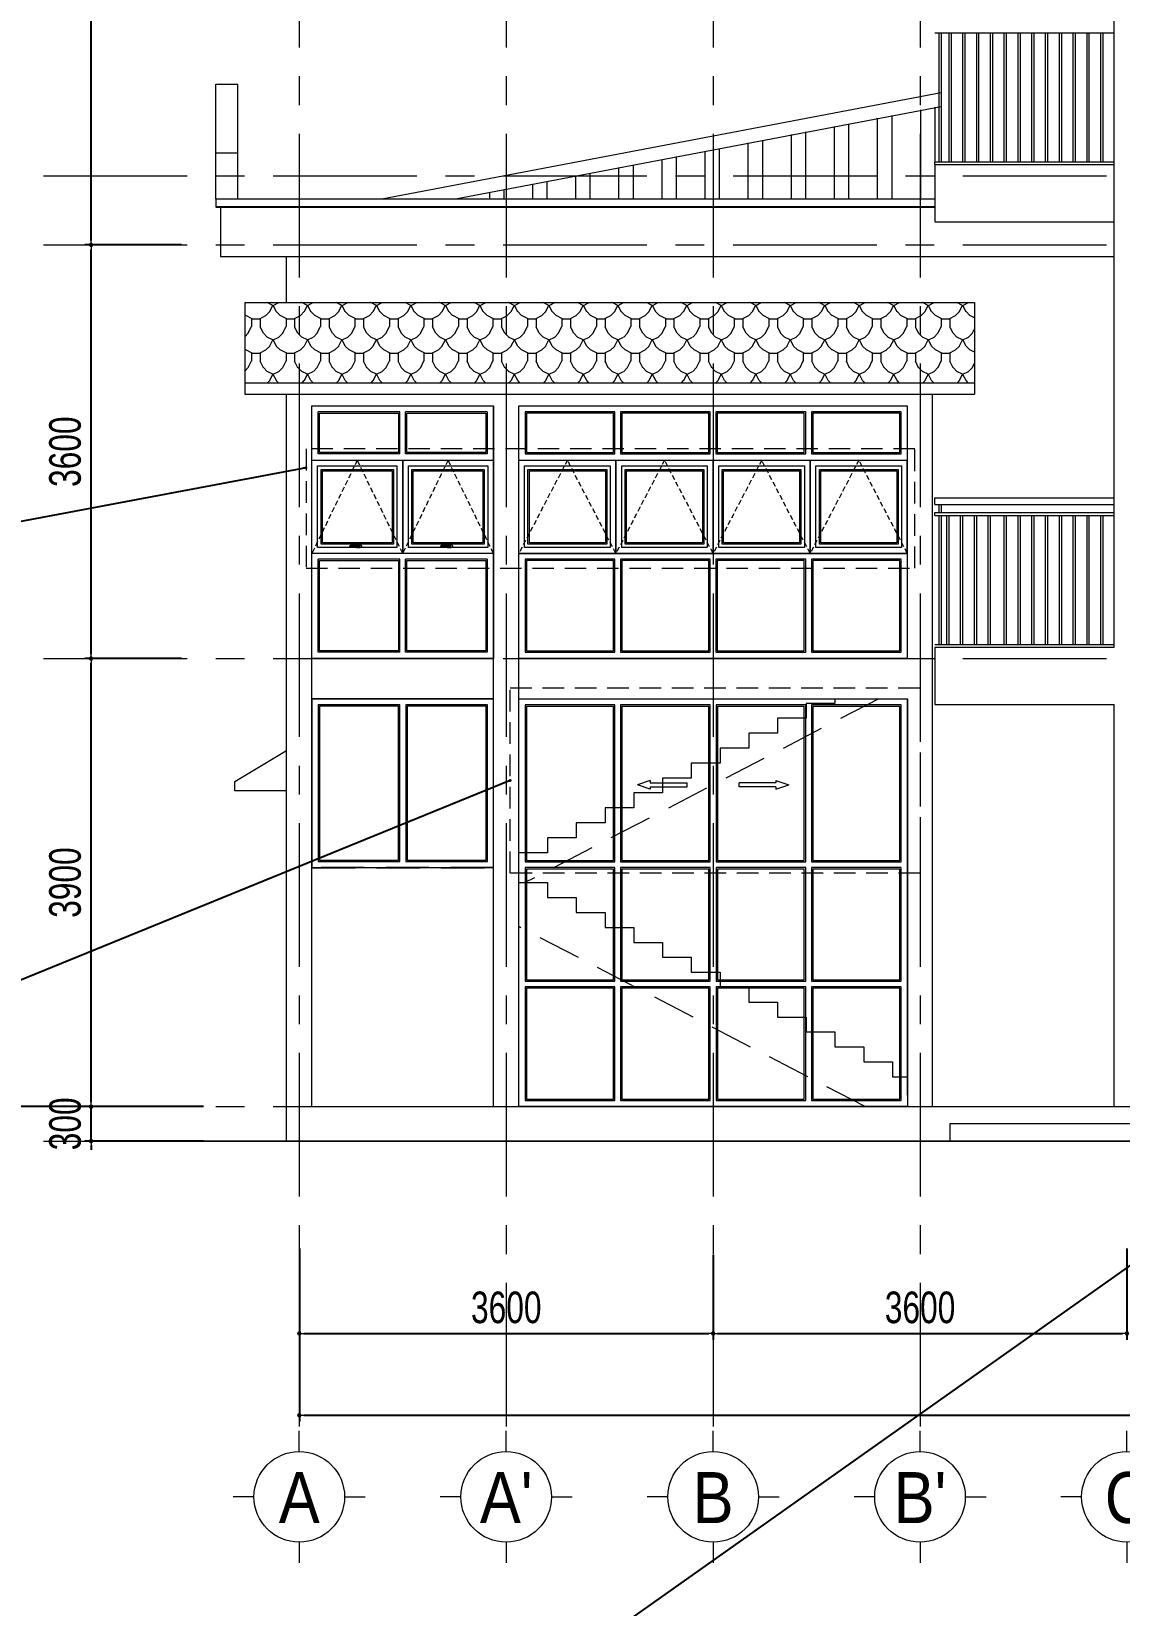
# Model space of a CAD drawing. Header units: millimetres. Extents: x -519517 to -431282, y -372679 to 113618.
# Drawn here: x -481830 to -472365, y -89599 to -75900 of the extents above; entities that cross this region are included whole.
import ezdxf
from ezdxf.enums import TextEntityAlignment as Align

# ---------------------------------------------------------------- set-up
doc = ezdxf.new("R2010")
doc.units = ezdxf.units.MM
doc.header["$LTSCALE"] = 5
for name, pattern in [('CENTER', [2, 1.25, -0.25, 0.25, -0.25]), ('CENTER2', [28.575, 19.05, -3.175, 3.175, -3.175]), ('HIDDEN', [0.375, 0.25, -0.125])]:
    doc.linetypes.add(name, pattern=pattern)
doc.layers.get('0').update_dxf_attribs({"linetype": 'CENTER2'})
for name, color, linetype, lineweight in [('2', 2, 'Continuous', 20), ('BICO-8-THAY2', 8, 'Continuous', 20), ('BICO-9-NÉT CỬA', 9, 'Continuous', 25), ('DIM', 156, 'Continuous', 13), ('hatch1', 136, 'Continuous', 9), ('hatch1 @ 1', 136, 'Continuous', 9), ('kichhtuoc', 9, 'Continuous', 15), ('kihieu', 10, 'Continuous', 18), ('KMG MANH', 8, 'Continuous', 13), ('LC Dim', 8, 'Continuous', 18), ('LC ISO', 153, 'Continuous', 13), ('LC MANH DUT', 35, 'HIDDEN', 5), ('LC Net dam 1', 30, 'Continuous', 30), ('LC Net manh', 9, 'Continuous', 5), ('LC Text1', 3, 'Continuous', 20), ('manh1', 67, 'Continuous', 13), ('thay1', 63, 'Continuous', 18), ('truc', 76, 'CENTER', 9), ('v THAY', 9, 'Continuous', 13), ('ĐT-250-HATCH', 250, 'Continuous', 9)]:
    doc.layers.add(name, color=color, linetype=linetype, lineweight=lineweight)
doc.layers.add('KCS_Plotter', color=11, linetype='Continuous', plot=False)
doc.styles.add('HOATBIF', font='hoatbif.shx', dxfattribs={"width": 0.75})
doc.styles.add('LC 1', font='VHAVANB.TTF')
doc.dimstyles.new('Copy of 1-110', dxfattribs={"dimscale": 110, "dimtxt": 2.5, "dimasz": 0.35, "dimexe": 0.5, "dimexo": 0, "dimgap": 0.8, "dimtad": 1, "dimdec": 0, "dimzin": 0, "dimdsep": 46, "dimtxsty": 'HOATBIF', "dimblk1": 'DOT', "dimblk2": 'DOT', "dimsah": 1, "dimcen": -1, "dimdle": 1, "dimclrd": 256, "dimclre": 256, "dimclrt": 4, "dimadec": 3, "dimazin": 2, "dimtfac": 0.333333, "dimtdec": 0, "dimtix": 1, "dimtmove": 2, "dimatfit": 3, "dimldrblk": 'DOT', "dimfxl": 1, "dimtvp": 0.833333, "dimtolj": 1, "dimtzin": 0, "dimarcsym": 0})
doc.dimstyles.new('Copy of 1-70', dxfattribs={"dimscale": 70, "dimtxt": 2.5, "dimasz": 0.35, "dimexe": 0.5, "dimexo": 0, "dimgap": 0.8, "dimtad": 1, "dimdec": 0, "dimzin": 0, "dimdsep": 46, "dimtxsty": 'HOATBIF', "dimblk1": 'DOT', "dimblk2": 'DOT', "dimsah": 1, "dimcen": -1, "dimdle": 1, "dimclrd": 256, "dimclre": 256, "dimclrt": 4, "dimadec": 3, "dimazin": 2, "dimtfac": 0.333333, "dimtdec": 0, "dimtix": 1, "dimtmove": 2, "dimatfit": 3, "dimldrblk": 'DOT', "dimfxl": 1, "dimtvp": 0.833333, "dimtolj": 1, "dimtzin": 0, "dimarcsym": 0})

# ---------------------------------------------------------------- blocks, each defined once
blk = doc.blocks.new('DOT')
at = {"color": 0, "linetype": 'ByBlock'}
blk.add_line((-0.5, 0), (-1, 0), dxfattribs=at)
at = {"color": 0, "linetype": 'ByBlock', "const_width": 0.5}
blk.add_lwpolyline([(-0.25, 0, 1), (0.25, 0, 1)], format="xyb", close=True, dxfattribs=at)
blk = doc.blocks.new('*D632')
at = {"layer": 'Defpoints', "color": 0, "transparency": 16777216}
for p in [(-479500, -86548), (-475900, -86548), (-475900, -87231)]:
    blk.add_point(p, dxfattribs=at)
at = {"layer": 'LC Dim', "lineweight": -2, "transparency": 16777216}
for p, q in [((-479500, -86548), (-479500, -87286)), ((-475900, -86548), (-475900, -87286)), ((-479462, -87231), (-475939, -87231))]:
    blk.add_line(p, q, dxfattribs=at)
at = {"layer": 'LC Dim', "lineweight": -2, "transparency": 16777216, "xscale": 38.5, "yscale": 38.5, "zscale": 38.5, "rotation": 180}
blk.add_blockref('DOT', (-479500, -87231), dxfattribs=at)
at = {"layer": 'LC Dim', "lineweight": -2, "transparency": 16777216, "xscale": 38.5, "yscale": 38.5, "zscale": 38.5}
blk.add_blockref('DOT', (-475900, -87231), dxfattribs=at)
at = {"layer": 'LC Dim', "color": 4, "transparency": 16777216, "insert": (-477700, -87006), "char_height": 275, "attachment_point": 5, "style": 'HOATBIF'}
blk.add_mtext('\\A1;3600', dxfattribs=at)
blk = doc.blocks.new('_Dot')
at = {"color": 0, "linetype": 'ByBlock', "lineweight": -2}
blk.add_line((-0.5, 0), (-1, 0), dxfattribs=at)
at = {"color": 0, "linetype": 'ByBlock', "const_width": 0.5}
blk.add_lwpolyline([(-0.25, 0, 1), (0.25, 0, 1)], format="xyb", close=True, dxfattribs=at)
blk = doc.blocks.new('*D633')
at = {"layer": 'Defpoints', "color": 0, "transparency": 16777216}
for p in [(-475900, -86548), (-472300, -86493), (-472300, -87231)]:
    blk.add_point(p, dxfattribs=at)
at = {"layer": 'LC Dim', "lineweight": -2, "transparency": 16777216}
for p, q in [((-475900, -86548), (-475900, -87286)), ((-472300, -86493), (-472300, -87286)), ((-475862, -87231), (-472339, -87231))]:
    blk.add_line(p, q, dxfattribs=at)
at = {"layer": 'LC Dim', "lineweight": -2, "transparency": 16777216, "xscale": 38.5, "yscale": 38.5, "zscale": 38.5, "rotation": 180}
blk.add_blockref('DOT', (-475900, -87231), dxfattribs=at)
at = {"layer": 'LC Dim', "lineweight": -2, "transparency": 16777216, "xscale": 38.5, "yscale": 38.5, "zscale": 38.5}
blk.add_blockref('DOT', (-472300, -87231), dxfattribs=at)
at = {"layer": 'LC Dim', "color": 4, "transparency": 16777216, "insert": (-474100, -87006), "char_height": 275, "attachment_point": 5, "style": 'HOATBIF'}
blk.add_mtext('\\A1;3600', dxfattribs=at)
blk = doc.blocks.new('*D639')
at = {"layer": 'Defpoints', "color": 0, "transparency": 16777216}
for p in [(-479500, -86493), (-455150, -86493), (-455150, -87943)]:
    blk.add_point(p, dxfattribs=at)
at = {"layer": 'LC Dim', "lineweight": -2, "transparency": 16777216}
for p, q in [((-479500, -86493), (-479500, -87998)), ((-455150, -86493), (-455150, -87998)), ((-479462, -87943), (-455189, -87943))]:
    blk.add_line(p, q, dxfattribs=at)
at = {"layer": 'LC Dim', "lineweight": -2, "transparency": 16777216, "xscale": 38.5, "yscale": 38.5, "zscale": 38.5, "rotation": 180}
blk.add_blockref('DOT', (-479500, -87943), dxfattribs=at)
at = {"layer": 'LC Dim', "lineweight": -2, "transparency": 16777216, "xscale": 38.5, "yscale": 38.5, "zscale": 38.5}
blk.add_blockref('DOT', (-455150, -87943), dxfattribs=at)
at = {"layer": 'LC Dim', "color": 4, "transparency": 16777216, "insert": (-467325, -87718), "char_height": 275, "attachment_point": 5, "style": 'HOATBIF'}
blk.add_mtext('\\A1;24350', dxfattribs=at)
blk = doc.blocks.new('*D640')
at = {"layer": 'Defpoints', "color": 0, "transparency": 16777216}
for p in [(-481312, -85257), (-480333, -85257), (-480333, -85557)]:
    blk.add_point(p, dxfattribs=at)
at = {"layer": 'LC Dim', "lineweight": -2, "transparency": 16777216}
for p, q in [((-481312, -85219), (-481312, -85180)), ((-480333, -85257), (-481367, -85257)), ((-481312, -85557), (-481312, -85257)), ((-480333, -85557), (-481367, -85557)), ((-481312, -85596), (-481312, -85634))]:
    blk.add_line(p, q, dxfattribs=at)
at = {"layer": 'LC Dim', "lineweight": -2, "transparency": 16777216, "xscale": 38.5, "yscale": 38.5, "zscale": 38.5}
for p, rotation in [((-481312, -85257), 270), ((-481312, -85557), 90)]:
    blk.add_blockref('DOT', p, dxfattribs=dict(at, rotation=rotation))
at = {"layer": 'LC Dim', "color": 4, "transparency": 16777216, "insert": (-481537, -85407), "char_height": 275, "attachment_point": 5, "rotation": 90, "style": 'HOATBIF'}
blk.add_mtext('\\A1;300', dxfattribs=at)
blk = doc.blocks.new('*D641')
at = {"layer": 'Defpoints', "color": 0, "transparency": 16777216}
for p in [(-481312, -81357), (-480525, -81357), (-480333, -85257)]:
    blk.add_point(p, dxfattribs=at)
at = {"layer": 'LC Dim', "lineweight": -2, "transparency": 16777216}
for p, q in [((-480525, -81357), (-481367, -81357)), ((-481312, -85219), (-481312, -81396)), ((-480333, -85257), (-481367, -85257))]:
    blk.add_line(p, q, dxfattribs=at)
at = {"layer": 'LC Dim', "lineweight": -2, "transparency": 16777216, "xscale": 38.5, "yscale": 38.5, "zscale": 38.5}
for p, rotation in [((-481312, -81357), 90), ((-481312, -85257), 270)]:
    blk.add_blockref('DOT', p, dxfattribs=dict(at, rotation=rotation))
at = {"layer": 'LC Dim', "color": 4, "transparency": 16777216, "insert": (-481537, -83307), "char_height": 275, "attachment_point": 5, "rotation": 90, "style": 'HOATBIF'}
blk.add_mtext('\\A1;3900', dxfattribs=at)
blk = doc.blocks.new('*D642')
at = {"layer": 'Defpoints', "color": 0, "transparency": 16777216}
for p in [(-481312, -77757), (-480525, -77757), (-480525, -81357)]:
    blk.add_point(p, dxfattribs=at)
at = {"layer": 'LC Dim', "lineweight": -2, "transparency": 16777216}
for p, q in [((-480525, -77757), (-481367, -77757)), ((-481312, -81319), (-481312, -77796)), ((-480525, -81357), (-481367, -81357))]:
    blk.add_line(p, q, dxfattribs=at)
at = {"layer": 'LC Dim', "lineweight": -2, "transparency": 16777216, "xscale": 38.5, "yscale": 38.5, "zscale": 38.5}
for p, rotation in [((-481312, -77757), 90), ((-481312, -81357), 270)]:
    blk.add_blockref('DOT', p, dxfattribs=dict(at, rotation=rotation))
at = {"layer": 'LC Dim', "color": 4, "transparency": 16777216, "insert": (-481537, -79557), "char_height": 275, "attachment_point": 5, "rotation": 90, "style": 'HOATBIF'}
blk.add_mtext('\\A1;3600', dxfattribs=at)
blk = doc.blocks.new('*D643')
at = {"layer": 'Defpoints', "color": 0, "transparency": 16777216}
for p in [(-481312, -72957), (-480525, -72957), (-480525, -77757)]:
    blk.add_point(p, dxfattribs=at)
at = {"layer": 'LC Dim', "lineweight": -2, "transparency": 16777216}
for p, q in [((-480525, -72957), (-481367, -72957)), ((-481312, -77719), (-481312, -72996)), ((-480525, -77757), (-481367, -77757))]:
    blk.add_line(p, q, dxfattribs=at)
at = {"layer": 'LC Dim', "lineweight": -2, "transparency": 16777216, "xscale": 38.5, "yscale": 38.5, "zscale": 38.5}
for p, rotation in [((-481312, -72957), 90), ((-481312, -77757), 270)]:
    blk.add_blockref('DOT', p, dxfattribs=dict(at, rotation=rotation))
at = {"layer": 'LC Dim', "color": 4, "transparency": 16777216, "insert": (-481537, -75357), "char_height": 275, "attachment_point": 5, "rotation": 90, "style": 'HOATBIF'}
blk.add_mtext('\\A1;4800', dxfattribs=at)
blk = doc.blocks.new('*D644')
at = {"layer": 'Defpoints', "color": 0, "transparency": 16777216}
for p in [(-482212, -72957), (-480525, -72957), (-480525, -85257)]:
    blk.add_point(p, dxfattribs=at)
at = {"layer": 'LC Dim', "lineweight": -2, "transparency": 16777216}
for p, q in [((-480525, -72957), (-482267, -72957)), ((-482212, -85219), (-482212, -72996)), ((-480525, -85257), (-482267, -85257))]:
    blk.add_line(p, q, dxfattribs=at)
at = {"layer": 'LC Dim', "lineweight": -2, "transparency": 16777216, "xscale": 38.5, "yscale": 38.5, "zscale": 38.5}
for p, rotation in [((-482212, -72957), 90), ((-482212, -85257), 270)]:
    blk.add_blockref('DOT', p, dxfattribs=dict(at, rotation=rotation))
at = {"layer": 'LC Dim', "color": 4, "transparency": 16777216, "insert": (-482437, -79107), "char_height": 275, "attachment_point": 5, "rotation": 90, "style": 'HOATBIF'}
blk.add_mtext('\\A1;12300', dxfattribs=at)
blk = doc.blocks.new('TTRUC')
at = {"layer": 'LC ISO'}
for p, q in [((0, 6.95), (0, 10.13)), ((-6.95, 0), (-10.13, 0)), ((6.95, 0), (10.13, 0)), ((0, -6.95), (0, -10.13))]:
    blk.add_line(p, q, dxfattribs=at)
at = {"layer": 'LC Net manh'}
blk.add_circle((0, 0), 6.95, dxfattribs=at)
blk = doc.blocks.new('sjahdjkahdj¸dhsgdjks')
at = {"layer": 'LC MANH DUT', "ltscale": 300}
blk.add_line((-524836, -73332), (-526416, -73332), dxfattribs=at)
at = {"layer": 'manh1'}
for points in [[(-526350, -73266), (-525663, -73266), (-525663, -71928), (-526350, -71928)], [(-525589, -73266), (-524902, -73266), (-524902, -71928), (-525589, -71928)]]:
    blk.add_lwpolyline(points, close=True, dxfattribs=at)
at = {"layer": 'thay1'}
blk.add_line((-524836, -71862), (-526416, -71862), dxfattribs=at)
for points in [[(-526416, -73332), (-524836, -73332), (-524836, -71862), (-526416, -71862)], [(-526362, -73278), (-525651, -73278), (-525651, -71916), (-526362, -71916)], [(-525601, -73278), (-524890, -73278), (-524890, -71916), (-525601, -71916)]]:
    blk.add_lwpolyline(points, close=True, dxfattribs=at)
blk = doc.blocks.new('sjhdjshdjshsjkdj')
at = {"layer": 'manh1'}
for points in [[(-529950, -95683), (-529194, -95683), (-529194, -94341), (-529950, -94341)], [(-529120, -95683), (-528363, -95683), (-528363, -94341), (-529120, -94341)], [(-528289, -95683), (-527533, -95683), (-527533, -94341), (-528289, -94341)], [(-527459, -95683), (-526702, -95683), (-526702, -94341), (-527459, -94341)], [(-529950, -96721), (-529194, -96721), (-529194, -95757), (-529950, -95757)], [(-529120, -96721), (-528363, -96721), (-528363, -95757), (-529120, -95757)], [(-528289, -96721), (-527533, -96721), (-527533, -95757), (-528289, -95757)], [(-527459, -96721), (-526702, -96721), (-526702, -95757), (-527459, -95757)], [(-529950, -97759), (-529194, -97759), (-529194, -96795), (-529950, -96795)], [(-529120, -97759), (-528363, -97759), (-528363, -96795), (-529120, -96795)], [(-528289, -97759), (-527533, -97759), (-527533, -96795), (-528289, -96795)], [(-527459, -97759), (-526702, -97759), (-526702, -96795), (-527459, -96795)]]:
    blk.add_lwpolyline(points, close=True, dxfattribs=at)
at = {"layer": 'thay1'}
for points in [[(-530016, -94275), (-526636, -94275), (-526636, -97825), (-530016, -97825)], [(-529962, -95695), (-529182, -95695), (-529182, -94329), (-529962, -94329)], [(-529132, -95695), (-528351, -95695), (-528351, -94329), (-529132, -94329)], [(-528301, -95695), (-527521, -95695), (-527521, -94329), (-528301, -94329)], [(-527471, -95695), (-526690, -95695), (-526690, -94329), (-527471, -94329)], [(-529962, -96733), (-529182, -96733), (-529182, -95745), (-529962, -95745)], [(-529132, -96733), (-528351, -96733), (-528351, -95745), (-529132, -95745)], [(-528301, -96733), (-527521, -96733), (-527521, -95745), (-528301, -95745)], [(-527471, -96733), (-526690, -96733), (-526690, -95745), (-527471, -95745)], [(-529962, -97771), (-529182, -97771), (-529182, -96783), (-529962, -96783)], [(-529132, -97771), (-528351, -97771), (-528351, -96783), (-529132, -96783)], [(-528301, -97771), (-527521, -97771), (-527521, -96783), (-528301, -96783)], [(-527471, -97771), (-526690, -97771), (-526690, -96783), (-527471, -96783)]]:
    blk.add_lwpolyline(points, close=True, dxfattribs=at)
blk = doc.blocks.new('kh-cuatruot')
at = {"layer": 'kihieu', "ltscale": 0.5}
for p, q in [((54.9, 0), (-54.9, 0)), ((-54.9, 0), (-54.9, -12)), ((54.9, 0), (54.9, 6.8)), ((54.9, 6.8), (93.1, -6)), ((54.9, -12), (-54.9, -12)), ((54.9, -18.8), (93.1, -6)), ((54.9, -18.8), (54.9, -12))]:
    blk.add_line(p, q, dxfattribs=at)
blk = doc.blocks.new('hsjdhsạkdhsjkahjkda')
at = {"layer": 'hatch1', "linetype": 'HIDDEN', "ltscale": 35}
for points in [[(-530016, -106371), (-529594, -105560), (-529171, -106371)], [(-529171, -106371), (-528749, -105560), (-528326, -106371)], [(-528326, -106371), (-527904, -105560), (-527481, -106371)], [(-527481, -106371), (-527059, -105560), (-526636, -106371)]]:
    blk.add_lwpolyline(points, dxfattribs=at)
at = {"layer": 'LC Dim'}
for p, q in [((-526636, -105560), (-530016, -105560)), ((-530016, -106371), (-530016, -105560)), ((-529171, -106371), (-529171, -105560)), ((-529171, -106371), (-529171, -105560)), ((-528326, -106371), (-528326, -105560)), ((-528326, -106371), (-528326, -105560)), ((-528326, -106371), (-528326, -105560)), ((-527481, -106371), (-527481, -105560)), ((-527481, -106371), (-527481, -105560)), ((-527481, -106371), (-527481, -105560)), ((-526636, -106371), (-526636, -105560)), ((-526636, -106371), (-530016, -106371))]:
    blk.add_line(p, q, dxfattribs=at)
at = {"layer": 'manh1'}
for points in [[(-529950, -105152), (-529194, -105152), (-529194, -105494), (-529950, -105494)], [(-529120, -105152), (-528363, -105152), (-528363, -105494), (-529120, -105494)], [(-528289, -105152), (-527533, -105152), (-527533, -105494), (-528289, -105494)], [(-527459, -105152), (-526702, -105152), (-526702, -105494), (-527459, -105494)], [(-529924, -106279), (-529263, -106279), (-529263, -105652), (-529924, -105652)], [(-529079, -106279), (-528418, -106279), (-528418, -105652), (-529079, -105652)], [(-528234, -106279), (-527573, -106279), (-527573, -105652), (-528234, -105652)], [(-527389, -106279), (-526728, -106279), (-526728, -105652), (-527389, -105652)], [(-529950, -106433), (-529194, -106433), (-529194, -107220), (-529950, -107220)], [(-529120, -106433), (-528363, -106433), (-528363, -107220), (-529120, -107220)], [(-528289, -106433), (-527533, -106433), (-527533, -107220), (-528289, -107220)], [(-527459, -106433), (-526702, -106433), (-526702, -107220), (-527459, -107220)]]:
    blk.add_lwpolyline(points, close=True, dxfattribs=at)
at = {"layer": 'thay1'}
for points in [[(-530016, -107286), (-526636, -107286), (-526636, -105086), (-530016, -105086)], [(-529962, -105140), (-529182, -105140), (-529182, -105506), (-529962, -105506)], [(-529132, -105140), (-528351, -105140), (-528351, -105506), (-529132, -105506)], [(-528301, -105140), (-527521, -105140), (-527521, -105506), (-528301, -105506)], [(-527471, -105140), (-526690, -105140), (-526690, -105506), (-527471, -105506)], [(-530016, -106371), (-529171, -106371), (-529171, -105560), (-530016, -105560)], [(-529966, -106321), (-529221, -106321), (-529221, -105610), (-529966, -105610)], [(-529171, -106371), (-528326, -106371), (-528326, -105560), (-529171, -105560)], [(-529121, -106321), (-528376, -106321), (-528376, -105610), (-529121, -105610)], [(-528326, -106371), (-527481, -106371), (-527481, -105560), (-528326, -105560)], [(-528276, -106321), (-527531, -106321), (-527531, -105610), (-528276, -105610)], [(-527481, -106371), (-526636, -106371), (-526636, -105560), (-527481, -105560)], [(-527431, -106321), (-526686, -106321), (-526686, -105610), (-527431, -105610)], [(-529936, -106291), (-529251, -106291), (-529251, -105640), (-529936, -105640)], [(-529091, -106291), (-528406, -106291), (-528406, -105640), (-529091, -105640)], [(-528246, -106291), (-527561, -106291), (-527561, -105640), (-528246, -105640)], [(-527401, -106291), (-526716, -106291), (-526716, -105640), (-527401, -105640)], [(-529962, -106421), (-529182, -106421), (-529182, -107232), (-529962, -107232)], [(-529132, -106421), (-528351, -106421), (-528351, -107232), (-529132, -107232)], [(-528301, -106421), (-527521, -106421), (-527521, -107232), (-528301, -107232)], [(-527471, -106421), (-526690, -106421), (-526690, -107232), (-527471, -107232)]]:
    blk.add_lwpolyline(points, close=True, dxfattribs=at)
blk = doc.blocks.new('1234we')
at = {"layer": 'v THAY', "ltscale": 0.2}
for p, q in [((527905, 42543), (527918, 42543)), ((527905, 42529), (527918, 42529)), ((527919, 42543), (527923, 42541)), ((527919, 42529), (527923, 42531)), ((527923, 42541), (527977, 42541)), ((527923, 42531), (527977, 42531))]:
    blk.add_line(p, q, dxfattribs=at)
for points in [[(527891, 42547), (527925, 42547)], [(527897, 42525), (527891, 42525)], [(527925, 42525), (527897, 42525)]]:
    blk.add_lwpolyline(points, dxfattribs=at)
blk.add_circle((527905, 42536), 2.05, dxfattribs=at)
for centre, radius, start, end in [((527891, 42536), 11.3, 90, 270), ((527905, 42536), 9.72, 48.259, 311.741), ((527905, 42536), 7.25, 90, 270), ((527918, 42542), 1.4, 62.8073, 90), ((527923, 42543), 1.4, 242.8073, 270), ((527923, 42530), 1.4, 90, 117.1927), ((527925, 42536), 11.3, 26.8451, 90), ((527925, 42536), 11.3, 270, 333.1549), ((527977, 42536), 5.09, 270, 90)]:
    blk.add_arc(centre, radius, start, end, dxfattribs=at)
blk = doc.blocks.new('hsgdjsahgdsjdhsjkad')
at = {"layer": 'hatch1', "linetype": 'HIDDEN', "ltscale": 35}
for p, q in [((-526416, -106371), (-526021, -105560)), ((-526021, -105560), (-525626, -106371)), ((-525626, -106371), (-525231, -105560)), ((-525231, -105560), (-524836, -106371))]:
    blk.add_line(p, q, dxfattribs=at)
at = {"layer": 'manh1'}
for points in [[(-526350, -105494), (-525663, -105494), (-525663, -105152), (-526350, -105152)], [(-525589, -105494), (-524902, -105494), (-524902, -105152), (-525589, -105152)], [(-526324, -106279), (-525718, -106279), (-525718, -105652), (-526324, -105652)], [(-525534, -106279), (-524928, -106279), (-524928, -105652), (-525534, -105652)], [(-526350, -107220), (-525663, -107220), (-525663, -106433), (-526350, -106433)], [(-525589, -107220), (-524902, -107220), (-524902, -106433), (-525589, -106433)]]:
    blk.add_lwpolyline(points, close=True, dxfattribs=at)
at = {"layer": 'thay1'}
for p, q in [((-526362, -105140), (-525651, -105140)), ((-526362, -105140), (-526362, -105506)), ((-525651, -105506), (-525651, -105140)), ((-525601, -105140), (-524890, -105140)), ((-525601, -105506), (-525601, -105140)), ((-524890, -105506), (-524890, -105140)), ((-526362, -105506), (-525651, -105506)), ((-525601, -105506), (-524890, -105506)), ((-526362, -106421), (-525651, -106421)), ((-526362, -106421), (-526362, -107232)), ((-525651, -107232), (-525651, -106421)), ((-525601, -106421), (-524890, -106421)), ((-525601, -107232), (-525601, -106421)), ((-524890, -107232), (-524890, -106421)), ((-526362, -107232), (-525651, -107232)), ((-525601, -107232), (-524890, -107232))]:
    blk.add_line(p, q, dxfattribs=at)
for points in [[(-526416, -107286), (-524836, -107286), (-524836, -105086), (-526416, -105086)], [(-526416, -106371), (-525626, -106371), (-525626, -105560), (-526416, -105560)], [(-526366, -106321), (-525676, -106321), (-525676, -105610), (-526366, -105610)], [(-525626, -106371), (-524836, -106371), (-524836, -105560), (-525626, -105560)], [(-525576, -106321), (-524886, -106321), (-524886, -105610), (-525576, -105610)], [(-526336, -106291), (-525706, -106291), (-525706, -105640), (-526336, -105640)], [(-525546, -106291), (-524916, -106291), (-524916, -105640), (-525546, -105640)]]:
    blk.add_lwpolyline(points, close=True, dxfattribs=at)
at = {"layer": 'LC Dim'}
for p in [(-1053938, -148844), (-1053148, -148844)]:
    blk.add_blockref('1234we', p, dxfattribs=at)

msp = doc.modelspace()

# ---------------------------------------------------------------- hatches: boundary and pattern name
at = {"layer": 'hatch1 @ 1'}
h = msp.add_hatch(dxfattribs=at)
h.set_pattern_fill('ANSI32', color=256, scale=1000, angle=45)
h.set_pattern_definition([(90, (-828469.47, 72545.48), (-375, 0), []), (90, (-828344.47, 72670.48), (-375, 0), [])])
h.paths.add_polyline_path([(-473970.5, -77357.3), (-473970.5, -77037.3), (-473935.5, -77037.3), (-473935.5, -76552.1), (-478142.5, -77357.3)])
h.paths.add_polyline_path([(-460835.5, -76533.1), (-460835.5, -77037.3), (-460680.5, -77037.3), (-460680.5, -77357.3), (-456508.5, -77357.3)])
at = {"layer": 'ĐT-250-HATCH'}
h = msp.add_hatch(dxfattribs=at)
h.set_pattern_fill('MISC02', color=256, scale=50, style=0, pattern_type=2)
h.set_pattern_definition([(26.56505, (-1221447.33, -44800), (6e-06, 299.99982), [63.167, -607.6535]), (26.56505, (-1221747.33, -44800), (6e-06, 299.99982), [63.167, -607.6535]), (63.43495, (-1221356.85, -44737.77), (-6e-06, 299.999824), [60.3815, -610.439]), (63.43495, (-1221656.85, -44737.77), (-6e-06, 299.999824), [60.3815, -610.439]), (45, (-1221690.84, -44771.75), (2e-14, 299.99995), [48.057, -376.207]), (135, (-1221866.37, -44771.75), (2e-14, 299.99995), [48.057, -376.207]), (0, (-1221809.88, -44800), (0, 300), [62.5425, -237.4575]), (116.56505, (-1221600.36, -44737.77), (6e-06, 299.999824), [60.3815, -610.439]), (116.56505, (-1221900.36, -44737.77), (6e-06, 299.999824), [60.3815, -610.439]), (153.43495, (-1221509.88, -44800), (-6e-06, 299.99982), [63.167, -607.6535]), (153.43495, (-1221809.88, -44800), (-6e-06, 299.99982), [63.167, -607.6535]), (270, (-1221741.1, -44500), (300, -6e-14), [68.771, -231.229]), (135, (-1221678.87, -44659.25), (2e-14, 299.99995), [48.057, -376.207]), (153.43495, (-1221329.85, -44683.76), (-6e-06, 299.99982), [54.81, -616.01]), (153.43495, (-1221629.85, -44683.76), (-6e-06, 299.99982), [54.81, -616.01]), (116.56505, (-1221412.86, -44625.27), (6e-06, 299.999824), [63.167, -607.6535]), (116.56505, (-1221712.86, -44625.27), (6e-06, 299.999824), [63.167, -607.6535]), (63.43495, (-1221544.35, -44625.27), (-6e-06, 299.999824), [63.167, -607.6535]), (63.43495, (-1221844.35, -44625.27), (-6e-06, 299.999824), [63.167, -607.6535]), (45, (-1221878.34, -44659.25), (2e-14, 299.99995), [48.057, -376.207]), (270, (-1221816.1, -44500), (300, -6e-14), [68.771, -231.229]), (26.56505, (-1221627.36, -44683.76), (6e-06, 299.99982), [54.81, -616.01]), (26.56505, (-1221927.36, -44683.76), (6e-06, 299.99982), [54.81, -616.01])])
h.paths.add_polyline_path([(-479975.5, -78957.3), (-475900.5, -78957.3), (-475900.5, -78257.3), (-479975.5, -78257.3)])
h.paths.add_polyline_path([(-475900.5, -78957.3), (-473625.5, -78957.3), (-473625.5, -78257.3), (-475900.5, -78257.3)])

# ---------------------------------------------------------------- linework, layer by layer
at = {"layer": '2'}
for p, q in [((-480225.5, -77357.3), (-473970.5, -77357.3)), ((-480225.5, -77357.3), (-480225.5, -77427.3)), ((-480185.5, -77427.3), (-480185.5, -77857.3)), ((-480185.5, -77857.3), (-472410.5, -77857.3)), ((-479975.5, -78257.3), (-479975.5, -79055.7)), ((-479975.5, -78257.3), (-473625.5, -78257.3)), ((-473625.5, -78257.3), (-473625.5, -79055.7)), ((-479975.5, -78957.3), (-473625.5, -78957.3)), ((-479975.5, -79055.7), (-473625.5, -79055.7)), ((-477810.5, -85257.3), (-477810.5, -79170.4)), ((-477590.5, -85157.3), (-477590.5, -79170.4)), ((-474210.5, -81357.3), (-474210.5, -79170.4)), ((-473990.5, -85257.3), (-473990.5, -79055.7)), ((-477590.5, -81357.3), (-474210.5, -81357.3)), ((-477590.5, -81707.3), (-474210.5, -81707.3)), ((-474210.5, -85157.3), (-474210.5, -81707.3)), ((-479610.5, -85257.3), (-468475.5, -85257.3)), ((-473840.5, -85407.3), (-473840.5, -85557.3))]:
    msp.add_line(p, q, dxfattribs=at)
msp.add_lwpolyline([(-465700.5, -85557.3), (-465700.5, -85407.3), (-473840.5, -85407.3)], dxfattribs=at)
at = {"layer": '2', "const_width": 15}
msp.add_lwpolyline([(-481090.9, -85557.3), (-453670.2, -85557.3)], dxfattribs=at)
at = {"layer": 'BICO-8-THAY2'}
for p, q in [((-480225.5, -76357.3), (-480035.5, -76357.3)), ((-480225.5, -76957.3), (-480225.5, -76357.3)), ((-480035.5, -76957.3), (-480035.5, -76357.3)), ((-478783.8, -77357.3), (-473915.5, -76430)), ((-478142.5, -77357.3), (-473915.5, -76552.1)), ((-480225.5, -76957.3), (-480035.5, -76957.3)), ((-480225.5, -77357.3), (-480225.5, -76957.3)), ((-480035.5, -77357.3), (-480035.5, -76957.3))]:
    msp.add_line(p, q, dxfattribs=at)
at = {"layer": 'BICO-9-NÉT CỬA'}
msp.add_line((-480225.5, -77427.3), (-473970.5, -77427.3), dxfattribs=at)
at = {"layer": 'DIM'}
for p, q in [((-480060.5, -82427.3), (-479610.5, -82157.3)), ((-480060.5, -82507.3), (-480060.5, -82427.3)), ((-479610.5, -82507.3), (-480060.5, -82507.3))]:
    msp.add_line(p, q, dxfattribs=at)
at = {"layer": 'KCS_Plotter'}
msp.add_line((-490081.8, -99235.9), (-442831.8, -65823.4), dxfattribs=at)
at = {"layer": 'KMG MANH'}
for p, q in [((-473970.5, -75912.3), (-472410.5, -75912.3)), ((-473970.5, -79957.3), (-472410.5, -79957.3)), ((-473970.5, -80017.3), (-472410.5, -80017.3)), ((-473970.5, -80087.3), (-472410.5, -80087.3)), ((-473970.5, -80112.3), (-472410.5, -80112.3)), ((-473935.5, -80017.3), (-473935.5, -80087.3)), ((-473915.5, -80017.3), (-473915.5, -80087.3))]:
    msp.add_line(p, q, dxfattribs=at)
at = {"layer": 'KMG MANH', "ltscale": 5}
for p, q in [((-473935.5, -75912.3), (-473935.5, -77037.3)), ((-473915.5, -75912.3), (-473915.5, -77037.3)), ((-473850.5, -75912.3), (-473850.5, -77037.3)), ((-473830.5, -75912.3), (-473830.5, -77037.3)), ((-473730.5, -75912.3), (-473730.5, -77037.3)), ((-473710.5, -75912.3), (-473710.5, -77037.3)), ((-473610.5, -75912.3), (-473610.5, -77037.3)), ((-473590.5, -75912.3), (-473590.5, -77037.3)), ((-473490.5, -75912.3), (-473490.5, -77037.3)), ((-473470.5, -75912.3), (-473470.5, -77037.3)), ((-473370.5, -75912.3), (-473370.5, -77037.3)), ((-473370.5, -75912.3), (-473370.5, -77037.3)), ((-473350.5, -75912.3), (-473350.5, -77037.3)), ((-473350.5, -75912.3), (-473350.5, -77037.3)), ((-473250.5, -75912.3), (-473250.5, -77037.3)), ((-473230.5, -75912.3), (-473230.5, -77037.3)), ((-473130.5, -75912.3), (-473130.5, -77037.3)), ((-473110.5, -75912.3), (-473110.5, -77037.3)), ((-473010.5, -75912.3), (-473010.5, -77037.3)), ((-472990.5, -75912.3), (-472990.5, -77037.3)), ((-472890.5, -75912.3), (-472890.5, -77037.3)), ((-472870.5, -75912.3), (-472870.5, -77037.3)), ((-472770.5, -75912.3), (-472770.5, -77037.3)), ((-472750.5, -75912.3), (-472750.5, -77037.3)), ((-472650.5, -75912.3), (-472650.5, -77037.3)), ((-472630.5, -75912.3), (-472630.5, -77037.3)), ((-472530.5, -75912.3), (-472530.5, -77037.3)), ((-472510.5, -75912.3), (-472510.5, -77037.3)), ((-472410.5, -77037.3), (-473970.5, -77037.3)), ((-473970.5, -77057.3), (-473970.5, -77037.3)), ((-473935.5, -80112.3), (-473935.5, -81237.3)), ((-473915.5, -80112.3), (-473915.5, -81237.3)), ((-473870.5, -80112.3), (-473870.5, -81237.3)), ((-473850.5, -80112.3), (-473850.5, -81237.3)), ((-473750.5, -80112.3), (-473750.5, -81237.3)), ((-473730.5, -80112.3), (-473730.5, -81237.3)), ((-473630.5, -80112.3), (-473630.5, -81237.3)), ((-473610.5, -80112.3), (-473610.5, -81237.3)), ((-473510.5, -80112.3), (-473510.5, -81237.3)), ((-473490.5, -80112.3), (-473490.5, -81237.3)), ((-473370.5, -80112.3), (-473370.5, -81237.3)), ((-473350.5, -80112.3), (-473350.5, -81237.3)), ((-473250.5, -80112.3), (-473250.5, -81237.3)), ((-473230.5, -80112.3), (-473230.5, -81237.3)), ((-473130.5, -80112.3), (-473130.5, -81237.3)), ((-473110.5, -80112.3), (-473110.5, -81237.3)), ((-473010.5, -80112.3), (-473010.5, -81237.3)), ((-472990.5, -80112.3), (-472990.5, -81237.3)), ((-472890.5, -80112.3), (-472890.5, -81237.3)), ((-472870.5, -80112.3), (-472870.5, -81237.3)), ((-472770.5, -80112.3), (-472770.5, -81237.3)), ((-472750.5, -80112.3), (-472750.5, -81237.3)), ((-472650.5, -80112.3), (-472650.5, -81237.3)), ((-472630.5, -80112.3), (-472630.5, -81237.3)), ((-472530.5, -80112.3), (-472530.5, -81237.3)), ((-472510.5, -80112.3), (-472510.5, -81237.3)), ((-472410.5, -81237.3), (-473970.5, -81237.3))]:
    msp.add_line(p, q, dxfattribs=at)
at = {"layer": 'LC Dim'}
for p, q in [((-473970.5, -80017.3), (-473970.5, -79957.3)), ((-473970.5, -80112.3), (-473970.5, -80087.3))]:
    msp.add_line(p, q, dxfattribs=at)
at = {"layer": 'LC MANH DUT', "ltscale": 300}
for p, q in [((-474460.1, -81707.3), (-477537, -83307.3)), ((-474840.5, -81747.3), (-475090.5, -81747.3)), ((-475090.5, -81747.3), (-475090.5, -81877.3)), ((-474840.5, -81707.3), (-474840.5, -81747.3)), ((-475090.5, -81877.3), (-475340.5, -81877.3)), ((-475340.5, -81877.3), (-475340.5, -82007.3)), ((-475340.5, -82007.3), (-475590.5, -82007.3)), ((-475590.5, -82007.3), (-475590.5, -82137.3)), ((-475590.5, -82137.3), (-475840.5, -82137.3)), ((-475840.5, -82137.3), (-475840.5, -82267.3)), ((-475840.5, -82267.3), (-476090.5, -82267.3)), ((-476090.5, -82267.3), (-476090.5, -82397.3)), ((-476090.5, -82397.3), (-476340.5, -82397.3)), ((-476340.5, -82397.3), (-476340.5, -82527.3)), ((-476340.5, -82527.3), (-476590.5, -82527.3)), ((-476590.5, -82527.3), (-476590.5, -82657.3)), ((-476590.5, -82657.3), (-476840.5, -82657.3)), ((-476840.5, -82657.3), (-476840.5, -82787.3)), ((-476840.5, -82787.3), (-477090.5, -82787.3)), ((-477090.5, -82787.3), (-477090.5, -82917.3)), ((-477090.5, -82917.3), (-477340.5, -82917.3)), ((-477340.5, -82917.3), (-477340.5, -83047.3)), ((-477340.5, -83047.3), (-477590.5, -83047.3)), ((-479390.5, -83177.3), (-477810.5, -83177.3)), ((-477590.5, -83307.3), (-477340.5, -83307.3)), ((-477340.5, -83307.3), (-477340.5, -83437.3)), ((-477340.5, -83437.3), (-477090.5, -83437.3)), ((-477090.5, -83437.3), (-477090.5, -83567.3)), ((-474577.4, -85257.3), (-477590.5, -83690.5)), ((-477090.5, -83567.3), (-476840.5, -83567.3)), ((-476840.5, -83567.3), (-476840.5, -83697.3)), ((-476840.5, -83697.3), (-476590.5, -83697.3)), ((-476590.5, -83697.3), (-476590.5, -83827.3)), ((-476590.5, -83827.3), (-476340.5, -83827.3)), ((-476340.5, -83827.3), (-476340.5, -83957.3)), ((-476340.5, -83957.3), (-476090.5, -83957.3)), ((-476090.5, -83957.3), (-476090.5, -84087.3)), ((-476090.5, -84087.3), (-475840.5, -84087.3)), ((-475840.5, -84087.3), (-475840.5, -84217.3)), ((-475840.5, -84217.3), (-475590.5, -84217.3)), ((-475590.5, -84217.3), (-475590.5, -84347.3)), ((-475590.5, -84347.3), (-475340.5, -84347.3)), ((-475340.5, -84347.3), (-475340.5, -84477.3)), ((-475340.5, -84477.3), (-475090.5, -84477.3)), ((-475090.5, -84477.3), (-475090.5, -84607.3)), ((-475090.5, -84607.3), (-474840.5, -84607.3)), ((-474840.5, -84607.3), (-474840.5, -84737.3)), ((-474840.5, -84737.3), (-474590.5, -84737.3)), ((-474590.5, -84737.3), (-474590.5, -84867.3)), ((-474590.5, -84867.3), (-474340.5, -84867.3)), ((-474340.5, -84867.3), (-474340.5, -84997.3)), ((-474340.5, -84997.3), (-474210.5, -84997.3))]:
    msp.add_line(p, q, dxfattribs=at)
at = {"layer": 'LC MANH DUT', "ltscale": 150}
for points in [[(-474145.1, -79532.1), (-479441.4, -79532.1), (-479441.4, -80569.9), (-474145.1, -80569.9)], [(-477665.9, -81613.3), (-474100.5, -81613.3), (-474100.5, -83223.8), (-477665.9, -83223.8)]]:
    msp.add_lwpolyline(points, close=True, dxfattribs=at)
at = {"layer": 'thay1'}
for p, q in [((-472410.5, -81257.3), (-472410.5, -73357.3)), ((-473970.5, -77057.3), (-473970.5, -77557.3)), ((-473970.5, -77057.3), (-472410.5, -77057.3)), ((-473970.5, -77557.3), (-472410.5, -77557.3)), ((-479610.5, -78257.3), (-479610.5, -77857.3)), ((-479610.5, -85557.3), (-479610.5, -79055.7)), ((-479390.5, -85257.3), (-479390.5, -79170.4)), ((-479390.5, -81357.3), (-477810.5, -81357.3)), ((-473970.5, -81257.3), (-472410.5, -81257.3)), ((-473970.5, -81257.3), (-473970.5, -81757.3)), ((-479390.5, -81707.3), (-477810.5, -81707.3)), ((-473970.5, -81757.3), (-472410.5, -81757.3)), ((-472410.5, -85257.3), (-472410.5, -81757.3))]:
    msp.add_line(p, q, dxfattribs=at)
at = {"layer": 'truc', "ltscale": 200}
for p, q in [((-479500.5, -72789.7), (-479500.5, -88276.3)), ((-477700.5, -72789.7), (-477700.5, -88276.3)), ((-475900.5, -72789.7), (-475900.5, -88276.3)), ((-474100.5, -72789.7), (-474100.5, -88276.3)), ((-481727.1, -77157.3), (-453657.4, -77157.3)), ((-481727.1, -77757.3), (-453657.4, -77757.3)), ((-481727.1, -81357.3), (-453657.4, -81357.3)), ((-481727.1, -85257.3), (-453657.4, -85257.3)), ((-481727.1, -85557.3), (-453657.4, -85557.3))]:
    msp.add_line(p, q, dxfattribs=at)

# ---------------------------------------------------------------- block references
at = {"layer": 'kichhtuoc', "lineweight": 25, "yscale": 2.919999999925494, "zscale": 2.919999999925494, "rotation": 180}
for p, xscale in [((-476287, -82473.4), 2.919999999925494), ((-475514, -82473.4), -2.919999999925494)]:
    msp.add_blockref('kh-cuatruot', p, dxfattribs=dict(at, xscale=xscale))
at = {"layer": 'LC Dim', "xscale": -1}
for name in ['hsgdjsahgdsjdhsjkad', 'hsjdhsạkdhsjkahjkda']:
    msp.add_blockref(name, (-1004226.9, 25929), dxfattribs=at)
at = {"layer": 'LC ISO', "xscale": 56.691236026081, "yscale": 56.691236026081, "zscale": 56.691236026081}
for p in [(-479500.5, -88653.4), (-477700.5, -88653.4), (-475900.5, -88653.4), (-474100.5, -88653.4), (-472300.5, -88653.4)]:
    msp.add_blockref('TTRUC', p, dxfattribs=at)
at = {"layer": 'LC Net dam 1'}
for name, p in [('sjahdjkahdj¸dhsgdjks', (47026, -9845)), ('sjhdjshdjshsjkdj', (52426, 12567.8))]:
    msp.add_blockref(name, p, dxfattribs=at)

# ---------------------------------------------------------------- texts
at = {"layer": 'LC Text1', "ltscale": 0.2, "style": 'LC 1', "width": 0.9}
for s, height, p in [('a', 443.9, (-479500.5, -89014.5)), ("a'", 443.89, (-477700.5, -89014.5)), ('b', 443.9, (-475900.5, -89014.5)), ("b'", 443.89, (-474100.5, -89014.5)), ('c', 443.9, (-472300.5, -89014.5))]:
    msp.add_text(s, height=height, dxfattribs=at).set_placement(p, align=Align.BOTTOM_CENTER)

# ---------------------------------------------------------------- dimensions: what is measured, and where the dimension line sits
at = {"layer": 'LC Dim'}
for base, p1, p2, picture, middle in [((-482211.7, -72957.3), (-480524.9, -85257.3), (-480524.9, -72957.3), '*D644', (-482437.2, -79107.3)), ((-481311.7, -72957.3), (-480524.9, -77757.3), (-480524.9, -72957.3), '*D643', (-481537.2, -75357.3)), ((-481311.7, -77757.3), (-480524.9, -81357.3), (-480524.9, -77757.3), '*D642', (-481537.2, -79557.3)), ((-481311.7, -81357.3), (-480333, -85257.3), (-480524.9, -81357.3), '*D641', (-481537.2, -83307.3)), ((-481311.7, -85257.3), (-480333, -85557.3), (-480333, -85257.3), '*D640', (-481537.2, -85407.3))]:
    dim = msp.add_linear_dim(base=base, p1=p1, p2=p2, angle=90, dimstyle='Copy of 1-110', dxfattribs=at)
    dim.commit()
    dim.dimension.update_dxf_attribs({"geometry": picture, "text_midpoint": middle})
for base, p1, p2, picture, middle in [((-455150.5, -87943.3), (-479500.5, -86492.6), (-455150.5, -86492.6), '*D639', (-467325.5, -87717.8)), ((-475900.5, -87231.2), (-479500.5, -86547.7), (-475900.5, -86547.7), '*D632', (-477700.5, -87005.7)), ((-472300.5, -87231.2), (-475900.5, -86547.7), (-472300.5, -86492.6), '*D633', (-474100.5, -87005.7))]:
    dim = msp.add_linear_dim(base=base, p1=p1, p2=p2, dimstyle='Copy of 1-110', dxfattribs=at)
    dim.commit()
    dim.dimension.update_dxf_attribs({"geometry": picture, "text_midpoint": middle})

# ---------------------------------------------------------------- leaders
for points in [[(-479441.4, -79696.5), (-482552, -80283), (-485750.8, -80283)], [(-477665.9, -82418.5), (-482008.4, -84190.8), (-487709.7, -84190.8)]]:
    msp.add_leader(points, dimstyle='Copy of 1-70', override={"dimgap": 0.8, "dimtad": 0}, dxfattribs=at)

doc.saveas('drawing.dxf')
